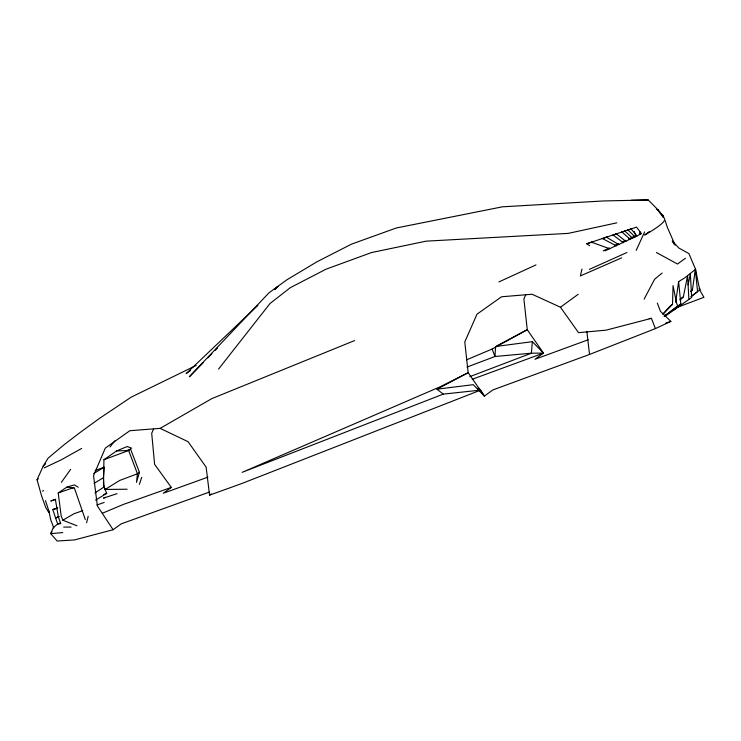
<?xml version="1.0" encoding="UTF-8"?>
<svg xmlns="http://www.w3.org/2000/svg" width="741" height="741" viewBox="0 0 741 741"><rect width="100%" height="100%" fill="white"/><g stroke="black" fill="none" stroke-linecap="round" stroke-linejoin="round"><path stroke-width="1.11" d="M131.787 448.222L127.202 446.527L116.633 450.917L103.935 459.707L103.471 485.012L105.166 489.44L127.146 489.227M663.093 313.971L672.504 304.375L673.06 285.646L676.496 302.939L677.663 306.005L664.112 316.379M695.428 273.679L695.558 269.27L688.889 253.552L678.895 248.068L672.207 241.038L674.412 244.558M95.524 500.138L106.732 493.376L104.055 487.022L103.416 477.778L104.157 467.238L95.181 470.479M466.941 367.101L494.969 356.495L495.581 346.519L532.344 341.666L531.38 353.198L469.859 376.632M45.497 500.657L48.934 511.16L48.749 512.485L45.609 507.224L41.515 495.692L37.05 479.733L43.182 466.182L48.165 458.095L64.439 444.461L80.973 431.855L99.192 418.6L131.194 397.148L196.208 365.424M675.672 302.18L678.608 281.626L684.749 277.884L695.354 269.437L697.559 291.63L691.168 296.493M690.816 291.611L692.4 290L695.354 269.437M605.008 250.856L637.075 235.953L639.529 234.582L640.039 231.813M680.081 300.086L683.35 296.845L687.592 275.819L688.898 299.494M688.12 284.877L690.353 273.809L691.659 297.484L665.02 316.333M86.632 522.738L88.17 516.282M581.991 269.094L580.36 275.93L621.662 257.868M203.053 362.794L189.372 376.771L268.992 292.815L286.823 279.848L316.731 261.916L351.447 244.16L396.315 227.987L502.407 206.822L603.359 200.959L648.227 199.968L658.453 210.296L663.39 217.53L663.408 215.937L660.129 213.037M125.599 450.899L130.583 449.102L139.447 472.323L136.483 482.363L137.437 473.786L128.665 450.5L116.633 450.917M139.382 484.355L141.763 477.297M60.651 522.97L57.659 524.044L53.287 527.666L50.675 533.65L57.177 541.032L74.517 539.93L113.123 529.722L121.154 523.887L209.342 492.107M525.693 294.844L523.887 298.966L527.259 329.699L543.468 353.105L534.974 359.292L588.197 339.758M153.582 429.095L151.701 433.263L154.61 464.338L171.291 487.402L163.261 493.247L207.906 477.158M636.204 250.421L644.587 231.942M644.124 299.123L654.618 279.264L662.111 273.031M51.99 531.788L50.675 533.65L62.753 532.594M61.355 482.354L70.691 469.312M218.521 369.111L270.002 303.532L290.305 287.675L325.957 269.233L371.528 252.551L426.177 241.149L568.19 233.396L616.808 222.837M110.001 446.953L114.911 440.812M662.963 314.11L670.281 305.922L672.504 304.375M207.888 357.866L211.907 353.753M215.131 350.465L217.539 347.992M274.689 289.62L277.912 286.332L274.568 289.509M664.816 315.944L666.455 314.323M43.182 466.182L45.599 463.838M257.887 305.375L186.139 373.631L190.409 370.528M690.603 291.389L692.4 290M673.05 310.386L681.183 304.162L672.911 310.396M691.121 296.548L700.162 289.638L698.995 286.572L695.558 269.27M665.307 315.62L680.831 303.801L678.608 281.626M657.332 303.097L660.472 311.331L670.874 321.381L655.387 328.615L589.54 354.457L492.858 389.933L484.364 396.111L468.164 372.704L464.783 341.971L477 314.175L501.555 296.77L532.075 294.242L560.474 307.228L578.212 294.279M130.583 449.102L128.665 450.5L103.935 459.707M139.447 472.323L137.437 473.786L119.783 480.409L105.166 489.44M113.123 529.722L97.386 505.973L93.542 475.583L105.296 448.129L129.842 430.725L160.13 428.363L188.057 441.692L206.128 467.136L209.564 495.145L211.259 493.914M649.292 231.664L644.642 235.045A266.223 19.034 -20.9 0 0 664.168 220.837M685.471 258.229L677.496 264.037L656.424 252.524M679.942 299.216L683.35 296.845M76.934 525.767L62.855 520.228L61.16 515.801L58.206 492.978L67.079 486.976L74.452 484.91L78.203 487.217M37.05 479.733L38.421 478.806M94.968 492.867L104.055 487.022M93.746 473.518L104.157 467.238M94.098 483.308L103.416 477.778M62.855 520.228L74.044 513.689L82.714 510.706M160.13 428.363L211.796 398.63L354.596 340.582M81.64 448.435L61.633 459.624L44.201 467.904M639.529 234.582L641.336 233.582L636.565 227.098L586.761 243.77L589.604 245.679M466.589 359.83L492.117 349.039L527.259 329.699L496.6 345.973M443.257 394.119L436.949 389.182L468.164 372.704L440.413 386.663L242.14 472.35L443.257 394.119L479.547 390.211M42.496 491.153L43.645 490.588M626.905 252.533L589.373 269.363M603.23 250.847L609.343 247.985M614.428 245.595L618.503 243.687M622.57 241.779L625.626 240.343M628.683 238.917L635.806 235.573L634.222 231.461M498.943 281.913L535.984 264.898M102.397 513.244L123.219 504.491L171.291 487.402M479.612 390.507L241.909 483.484L209.564 495.145M677.172 307.385L703.95 297.308L698.948 288.758M532.344 341.666L543.468 353.105L472.258 379.272M639.492 234.239L641.336 233.582M55.751 499.221L50.768 501.018L55.38 499.434L58.391 516.959L60.679 523.591L57.659 524.044L52.796 509.576L57.779 507.78M103.74 494.46L106.732 493.376M59.345 516.579L55.353 518.015L58.391 516.959M105.463 497.387L103.481 498.1L117.013 493.673M96.988 504.982L104.212 502.426M58.206 492.978L73.97 487.495M665.557 323.196L670.874 321.381M586.761 243.77L592.142 241.983M602.905 238.398L607.203 236.972M613.659 234.814L616.892 233.739M622.273 231.952L625.497 230.877M627.646 230.164L631.953 228.728M52.796 509.576L56.779 508.419M655.387 328.615L651.459 318.334L606.147 330.153L578.545 332.663L560.474 307.228M649.172 318.63L651.459 318.334M436.949 389.182L473.249 384.672L484.364 396.111L480.687 390.09L477.899 388.052M662.435 216.029L663.408 215.937M631.249 200.283L648.227 199.968M543.468 353.105L531.38 353.198L494.969 356.495L492.117 349.039M63.652 527.083L71.117 527.073M67.079 486.976L74.424 488.134L85.308 519.608M656.35 209.138L658.453 210.296M591.411 242.168L609.834 248.809M53.287 527.666L53.787 527.907L50.712 519.737L48.934 511.16M602.22 238.454L616.392 245.873M606.231 237.074L619.013 244.697M612.881 234.823L623.264 242.705M616.197 233.711L625.969 241.464M621.773 231.859L630.322 239.399M624.682 230.896L632.703 238.278M662.102 215.761L663.51 217.132M658.768 211.518L663.612 216.27M627.868 229.867L635.13 237M657.554 209.508L663.658 216.604M630.962 228.858L637.075 235.953M675.162 245.141L667.474 227.672L664.121 217.734M586.863 331.57L589.54 354.457"/></g></svg>
